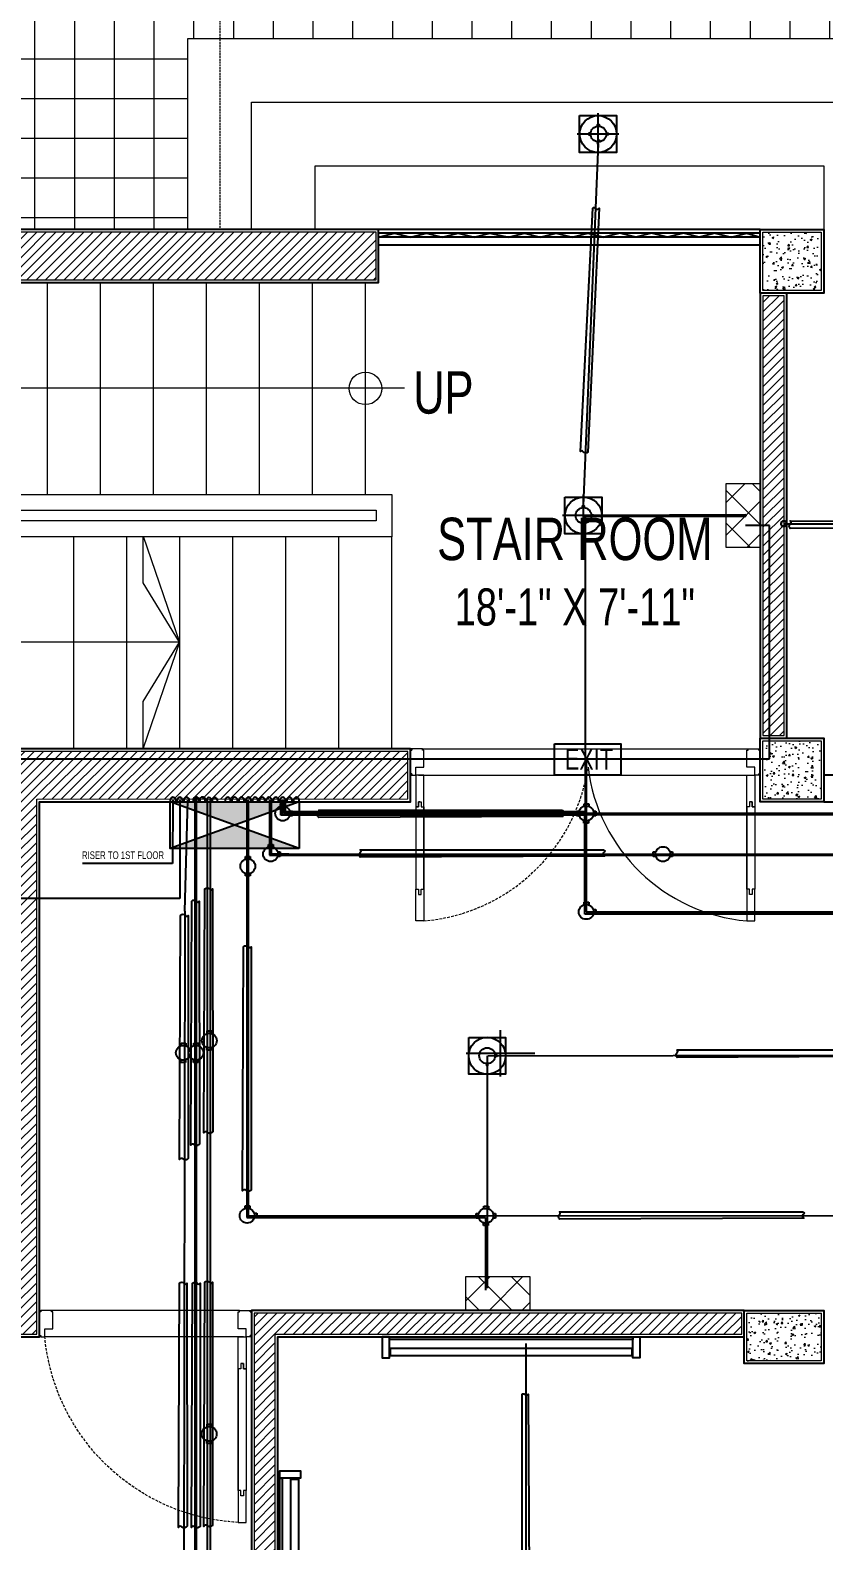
# Model space of a CAD drawing. Header units: inches. Extents: x 112 to 4169, y -2569 to 841.
# Drawn here: x 319.4 to 469.1, y 347.9 to 633 of the extents above; entities that cross this region are included whole.
import ezdxf

# ---------------------------------------------------------------- set-up
doc = ezdxf.new("R2010")
doc.units = ezdxf.units.IN
doc.header["$MEASUREMENT"] = 0
doc.linetypes.add('DASH', pattern=[0.35, 0.25, -0.1])
doc.linetypes.add('DASHED', pattern=[0.75, 0.5, -0.25])
doc.layers.get('Defpoints').update_dxf_attribs({"lineweight": 0})
for name, color, linetype in [('Cables', 7, 'Continuous'), ('Lights', 7, 'Continuous'), ('Panels', 1, 'Continuous'), ('PVC Conduit and Circular Boxes', 7, 'Continuous'), ('Sockets', 7, 'Continuous'), ('wall 05', 253, 'Continuous')]:
    doc.layers.add(name, color=color, linetype=linetype)
for name, color, linetype, lineweight in [('COLUMN', 1, 'Continuous', 25), ('DOOR', 115, 'Continuous', 15), ('HACTH', 8, 'Continuous', 9), ('MARKER', 171, 'Continuous', 15), ('Plaster Line', 254, 'Continuous', 15), ('Porch', 90, 'Continuous', 15), ('railing', 232, 'Continuous', 15), ('Stair', 86, 'Continuous', 18), ('Switchboard', 30, 'Continuous', 13), ('Text', 252, 'Continuous', 15)]:
    doc.layers.add(name, color=color, linetype=linetype, lineweight=lineweight)
doc.styles.add('Swiss721', font='swisscl.ttf')
pattern_1 = [(50, (0, 0), (3.58630091, -0.313760675), [0.375, -4.125]), (355, (0, 0), (-0.69375667, 3.76096067), [0.3, -3.3]), (100.4514, (0.299, -0.026), (2.89254691, 3.44719771), [0.31870095, -3.50571056]), (46.1842, (0, 1), (5.33620524, -0.82759507), [0.5625, -6.1875]), (96.6356, (0.4447, 0.931), (4.67331353, 4.87058935), [0.47805144, -5.258565]), (351.1842, (0, 1), (4.67330973, 4.870593), [0.45, -4.95]), (21, (0.5, 0.75), (2.98453526, -2.01309445), [0.375, -4.125]), (326, (0.5, 0.75), (1.21657666, 3.62575023), [0.3, -3.3]), (71.4514, (0.7487, 0.5822), (4.20111314, 1.61265248), [0.31870095, -3.50571056]), (37.5, (0, 0), (0.060799277, 1.66446927), [0, -3.26, 0, -3.35, 0, -3.3125]), (7.5, (0, 0), (1.315347687, 1.97205856), [0, -1.91, 0, -3.185, 0, -1.2625]), (327.5, (-1.115, 0), (2.66911218, -0.112774359), [0, -1.25, 0, -3.9, 0, -5.175]), (317.5, (-1.615, 0), (2.915930847, 0.50052491), [0, -1.625, 0, -2.59, 0, -3.675])]
pattern_2 = [(45, (-121864.7342, -171118.0411), (-0.8838834765, 0.8838834765), [])]

# ---------------------------------------------------------------- blocks, each defined once
blk = doc.blocks.new('C 12X12')
at = {"layer": 'HACTH'}
h = blk.add_hatch(dxfattribs=at)
h.set_pattern_fill('AR-CONC', color=256, scale=0.5, style=0)
h.set_pattern_definition(pattern_1)
h.paths.add_polyline_path([(88279, -6819.5), (88279, -6808.5), (88268, -6808.5), (88268, -6819.5)])
at = {"layer": 'COLUMN'}
blk.add_lwpolyline([(88267.5, -6808), (88279.5, -6808), (88279.5, -6820), (88267.5, -6820)], close=True, dxfattribs=at)
at = {"layer": 'Plaster Line'}
blk.add_lwpolyline([(88268, -6808.5), (88279, -6808.5), (88279, -6819.5), (88268, -6819.5)], close=True, dxfattribs=at)
blk = doc.blocks.new('C10X15')
at = {"layer": 'HACTH'}
h = blk.add_hatch(dxfattribs=at)
h.set_pattern_fill('AR-CONC', color=256, scale=0.5, style=0)
h.set_pattern_definition(pattern_1)
h.paths.add_polyline_path([(88231.5, -6817.5), (88231.5, -6808.5), (88217.5, -6808.5), (88217.5, -6817.5)])
at = {"layer": 'COLUMN'}
blk.add_lwpolyline([(88217, -6808), (88232, -6808), (88232, -6818), (88217, -6818)], close=True, dxfattribs=at)
at = {"layer": 'Plaster Line'}
blk.add_lwpolyline([(88217.5, -6808.5), (88231.5, -6808.5), (88231.5, -6817.5), (88217.5, -6817.5)], close=True, dxfattribs=at)
blk = doc.blocks.new('A$C5AAA0143')
at = {"layer": 'Defpoints'}
for points in [[(-39.75, 5), (-40, 5), (-40, 4.75), (-39.75, 4.75)], [(0, 5), (-0.25, 5), (-0.25, 4.75), (0, 4.75)], [(-39.75, 0.25), (-40, 0.25), (-40, 0), (-39.75, 0)], [(0, 0.25), (-0.25, 0.25), (-0.25, 0), (0, 0)]]:
    blk.add_lwpolyline(points, close=True, dxfattribs=at)
at = {"layer": 'DOOR'}
for points in [[(-1.75, 10), (-2, 10), (-2, 11), (-2.5, 11), (-2.5, 5), (-1, 5), (-1, 11), (-1.5, 11), (-1.5, 10), (-1.75, 10), (-1.5, 10), (-1.5, 11), (-1, 11), (-1, 33.99), (-1.5, 33.99), (-1.5, 34.99), (-2, 34.99), (-2, 33.99), (-2.5, 33.99), (-2.5, 11), (-2.5, 39.99), (-1, 39.99), (-1, 33.99)], [(-39, 5), (-39, 3.5), (-37.5, 3.5), (-37.5, 0.25), (-37.75, 0.25), (-37.75, 0), (-39.75, 0), (-39.75, 0.25), (-40, 0.25), (-40, 4.75), (-39.75, 4.75), (-39.75, 5), (-39, 5)], [(-1, 5), (-1, 3.5), (-2.5, 3.5), (-2.5, 0.25), (-2.25, 0.25), (-2.25, 0), (-0.25, 0), (-0.25, 0.25), (0, 0.25), (0, 4.75), (-0.25, 4.75), (-0.25, 5), (-1, 5)]]:
    blk.add_lwpolyline(points, dxfattribs=at)
at = {"layer": 'DOOR', "linetype": 'DASHED', "lineweight": 0}
blk.add_arc((-0.49, 1.36), 38.68, 92.9729, 174.603, dxfattribs=at)
at = {"layer": 'HACTH', "lineweight": 0, "ltscale": 10}
for p, q in [((-1.5, 5), (-39, 5)), ((-2.25, 0), (-37.75, 0))]:
    blk.add_line(p, q, dxfattribs=at)
blk = doc.blocks.new('A$C63C712C3')
at = {"ltscale": 2}
for p, q in [((39.8, 42), (33.8, 42)), ((39.8, 15.9), (33.8, 15.9)), ((1230.6, 42), (1236.6, 42)), ((1230.6, 15.9), (1236.6, 15.9))]:
    blk.add_line(p, q, dxfattribs=at)
for points in [[(35.5, 102.6), (0, 102.6), (0, 0), (35.5, 0)], [(35.5, 102.6), (1235.5, 102.6), (1235.5, 90.2), (35.5, 90.2)], [(1235.5, 102.6), (1270.9, 102.6), (1270.9, 0), (1235.5, 0)], [(39.8, 47.6), (1230.6, 47.6), (1230.6, 10.1), (39.8, 10.1)]]:
    blk.add_lwpolyline(points, close=True, dxfattribs=at)

msp = doc.modelspace()

# ---------------------------------------------------------------- hatches: boundary and pattern name
at = {"layer": 'HACTH', "ltscale": 10}
h = msp.add_hatch(dxfattribs=at)
h.set_pattern_fill('ANSI37', color=256, scale=60, angle=45, style=0)
h.set_pattern_definition([(90, (-138384.7415, -171144.917), (-7.5, 1e-15), []), (180, (-138384.7415, -171144.917), (-1e-15, -7.5), [])])
h.paths.add_polyline_path([(894.13, 650.37), (839.12, 650.37), (170.12, 650.37), (170.12, 595.36), (230.12, 595.36), (242.12, 595.36), (349.12, 595.36), (349.12, 631.37), (493.12, 631.37), (493.12, 595.36), (499.12, 595.36), (499.12, 613.36), (569.12, 613.36), (569.12, 595.36), (593.12, 595.36), (593.12, 613.36), (663.12, 613.36), (663.12, 595.36), (673.12, 595.36), (728.12, 595.36), (728.12, 613.36), (798.12, 613.36), (798.12, 595.36), (827.12, 595.36), (839.12, 595.36), (839.12, 583.36), (839.12, 576.36), (857.12, 576.36), (857.12, 506.36), (839.12, 506.36), (839.12, 480.36), (857.12, 480.36), (857.12, 415.36), (875.13, 415.36), (875.13, 315.36), (839.12, 315.36), (839.12, 301.36), (839.12, 241.36), (894.13, 241.36)])
h.paths.add_polyline_path([(230.12, 576.37), (230.12, 583.36), (230.12, 590.36), (170.12, 590.36), (170.12, 391.36), (230.12, 391.36), (230.12, 421.37), (212.12, 421.37), (194.11, 421.37), (194.11, 523.37), (230.12, 523.37)], flags=17)
at = {"layer": 'HACTH'}
h = msp.add_hatch(dxfattribs=at)
h.set_pattern_fill('ANSI31', color=256, scale=10, style=0)
h.set_pattern_definition(pattern_2)
h.paths.add_polyline_path([(384.62, 585.87), (384.62, 594.86), (242.62, 594.86), (242.62, 585.87)])
h = msp.add_hatch(dxfattribs=at)
h.set_pattern_fill('ANSI31', color=256, scale=10, style=0)
h.set_pattern_definition(pattern_2)
h.paths.add_polyline_path([(461.62, 541.83), (461.62, 582.86), (457.62, 582.86), (457.62, 499.87), (461.62, 499.87), (461.62, 537.83)])
h = msp.add_hatch(dxfattribs=at)
h.set_pattern_fill('ANSI31', color=256, scale=10, style=0)
h.set_pattern_definition([(45, (-121864.4842, -171118.0411), (-0.8838834765, 0.8838834765), [])])
h.paths.add_polyline_path([(242.62, 496.87), (242.62, 487.87), (316.62, 488), (316.62, 445.86), (260.62, 445.86), (260.62, 441.86), (316.62, 441.86), (316.62, 390.86), (242.62, 390.86), (242.62, 386.86), (320.62, 386.86), (320.62, 390.86), (320.62, 487.82), (390.62, 487.94), (390.62, 496.87)])
h = msp.add_hatch(dxfattribs=at)
h.set_pattern_fill('ANSI31', color=256, scale=10, style=0)
h.set_pattern_definition(pattern_2)
h.paths.add_polyline_path([(365.62, 215.86), (365.62, 386.86), (453.62, 386.86), (453.62, 390.86), (361.62, 390.86), (361.62, 215.86), (334.62, 215.86), (334.62, 211.86), (386.62, 211.86), (386.62, 215.86), (366.12, 215.86)])
at = {"layer": 'Panels'}
h = msp.add_hatch(color=256, dxfattribs=at)
h.dxf.hatch_style = 1
h.paths.add_polyline_path([(357.95, 482.95), (345.78, 478.53), (370.12, 478.53)])
h.paths.add_polyline_path([(345.78, 487.37), (357.95, 482.95), (370.12, 487.37)])
at = {"layer": 'Switchboard'}
h = msp.add_hatch(dxfattribs=at)
h.set_pattern_fill('ANSI37', color=256, scale=35, angle=90)
h.set_pattern_definition([(135, (903.502, 272.7395), (-3.093592, -3.093592), []), (225, (903.502, 272.7395), (3.093592, -3.093592), [])])
h.paths.add_polyline_path([(457.12, 547.4), (450.71, 547.4), (450.71, 535.34), (457.12, 535.34)])
h = msp.add_hatch(dxfattribs=at)
h.set_pattern_fill('ANSI37', color=256, scale=35)
h.set_pattern_definition([(45, (138.9873, -55.022), (-3.093592, 3.093592), []), (135, (138.9873, -55.022), (-3.093592, -3.093592), [])])
h.paths.add_polyline_path([(413.65, 391.36), (413.65, 397.77), (401.59, 397.77), (401.59, 391.36)])

# ---------------------------------------------------------------- linework, layer by layer
for p, q in [((457.12, 595.37), (385.12, 595.37)), ((457.12, 594.67), (385.12, 594.67)), ((385.12, 593.92), (388.12, 594.67)), ((457.12, 593.92), (385.12, 593.92)), ((388.12, 594.67), (391.12, 593.92)), ((391.12, 593.92), (394.12, 594.67)), ((394.12, 594.67), (397.12, 593.92)), ((397.12, 593.92), (400.12, 594.67)), ((400.12, 594.67), (403.12, 593.92)), ((403.12, 593.92), (406.12, 594.67)), ((406.12, 594.67), (409.62, 593.92)), ((409.62, 593.92), (412.62, 594.67)), ((412.62, 594.67), (415.62, 593.92)), ((415.62, 593.92), (418.62, 594.67)), ((418.62, 594.67), (421.62, 593.92)), ((421.62, 593.92), (424.62, 594.67)), ((424.62, 594.67), (427.62, 593.92)), ((430.62, 594.67), (427.62, 593.92)), ((433.62, 593.92), (430.62, 594.67)), ((436.62, 594.67), (433.62, 593.92)), ((439.62, 593.92), (436.62, 594.67)), ((442.62, 594.67), (439.62, 593.92)), ((445.62, 593.92), (442.62, 594.67)), ((448.62, 594.67), (445.62, 593.92)), ((448.62, 594.67), (451.62, 593.92)), ((451.62, 593.92), (454.62, 594.67)), ((454.62, 594.67), (457.12, 593.92)), ((457.12, 592.41), (385.12, 592.41)), ((346.3, 487.68), (346.24, 475.68)), ((346.24, 475.68), (329.23, 475.68))]:
    msp.add_line(p, q)
for points in [[(425.1, 613.5), (424.76, 613.5), (424.77, 613.2), (425.11, 613.21)], [(426.44, 614.86), (426.44, 615.19), (426.74, 615.19), (426.74, 614.86)], [(428.08, 613.5), (428.41, 613.5), (428.41, 613.2), (428.07, 613.21)], [(426.44, 611.89), (426.41, 611.49), (426.79, 612.18), (426.74, 611.89)], [(423.61, 542.86), (423.61, 543.2), (423.91, 543.2), (423.91, 542.86)], [(423.61, 539.89), (423.61, 539.55), (423.91, 539.55), (423.91, 539.89)], [(425.24, 541.51), (425.58, 541.5), (425.58, 541.21), (425.24, 541.21)], [(407.08, 439.56), (407.42, 439.56), (407.41, 439.26), (407.07, 439.27)], [(405.44, 437.94), (405.44, 437.6), (405.74, 437.6), (405.74, 437.94)]]:
    msp.add_lwpolyline(points)
at = {"color": 4}
msp.add_lwpolyline([(418.33, 498.28), (430.8, 498.28), (430.8, 492.37), (418.33, 492.37)], close=True, dxfattribs=at)
for centre in [(426.59, 613.37), (423.76, 541.37), (405.59, 439.43)]:
    msp.add_circle(centre, 1.49)
at = {"lineweight": 30}
msp.add_circle((461.59, 539.83), 0.527, dxfattribs=at)
at = {"layer": 'Cables', "color": 3}
for p, q in [((423.76, 543.2), (426.59, 611.55)), ((454.39, 541.51), (425.58, 541.37)), ((458.86, 539.49), (454.32, 539.49)), ((458.86, 495.44), (458.86, 539.49)), ((461.59, 539.83), (519.05, 539.83)), ((252.27, 495.44), (458.86, 495.44)), ((405.59, 439.43), (405.59, 395.58)), ((405.75, 439.4), (646.59, 439.82)), ((412.94, 324.24), (412.94, 385.15))]:
    msp.add_line(p, q, dxfattribs=at)
at = {"layer": 'Cables', "color": 1}
for p, q in [((424.14, 485.54), (424.14, 541.25)), ((424.14, 541.25), (454.39, 541.25)), ((454.39, 541.51), (454.39, 541.25)), ((347.59, 487.68), (347.59, 469.11)), ((348.53, 466.68), (349.1, 487.68)), ((350.46, 488.15), (350.46, 257.93)), ((360.23, 487.68), (360.23, 408.9)), ((360.52, 487.68), (360.52, 409.25)), ((364.54, 487.68), (364.54, 477.31)), ((366.92, 484.96), (366.92, 487.68)), ((367.19, 485.23), (367.19, 487.68)), ((367.5, 487.68), (367.5, 485.54)), ((366.92, 484.96), (488.08, 484.96)), ((367.19, 485.23), (487.73, 485.23)), ((367.5, 485.54), (424.14, 485.54)), ((364.54, 477.31), (367.75, 477.31)), ((367.75, 477.31), (759.04, 477.31)), ((347.59, 469.11), (274.02, 469.11)), ((348.53, 466.68), (348.37, 337.27)), ((360.23, 408.9), (405.31, 408.89)), ((360.52, 409.25), (601.74, 409.23)), ((405.31, 408.89), (405.31, 395.19))]:
    msp.add_line(p, q, dxfattribs=at)
at = {"layer": 'Cables', "color": 6}
for p, q in [((424.28, 495.44), (424.28, 466.58)), ((350.66, 488.15), (350.66, 258.14)), ((366.66, 484.83), (366.66, 487.66)), ((367.36, 487.68), (367.36, 485.43)), ((424.01, 484.83), (366.66, 484.83)), ((367.36, 485.43), (424.28, 485.43)), ((424.01, 466.17), (424.01, 484.83)), ((491.94, 466.17), (424.01, 466.17)), ((424.28, 466.58), (566.09, 466.58))]:
    msp.add_line(p, q, dxfattribs=at)
at = {"layer": 'Cables', "color": 142}
for p, q in [((352.77, 487.88), (352.77, 234.72)), ((353.3, 487.88), (353.3, 235.06)), ((364.91, 477.47), (364.91, 487.6)), ((368.2, 477.47), (364.91, 477.47)), ((368.2, 477.47), (759.18, 477.47))]:
    msp.add_line(p, q, dxfattribs=at)
at = {"layer": 'Defpoints'}
for points in [[(391.12, 497.12), (391.37, 497.12), (391.37, 497.37), (391.12, 497.37)], [(457.12, 497.12), (456.87, 497.12), (456.87, 497.37), (457.12, 497.37)], [(391.12, 492.37), (391.37, 492.37), (391.37, 492.62), (391.12, 492.62)], [(457.12, 492.37), (456.87, 492.37), (456.87, 492.62), (457.12, 492.62)]]:
    msp.add_lwpolyline(points, close=True, dxfattribs=at)
at = {"layer": 'DOOR'}
for points in [[(392.12, 492.37), (392.12, 493.87), (393.62, 493.87), (393.62, 497.12), (393.37, 497.12), (393.37, 497.37), (391.37, 497.37), (391.37, 497.12), (391.12, 497.12), (391.12, 492.62), (391.37, 492.62), (391.37, 492.37), (392.12, 492.37)], [(456.12, 492.37), (456.12, 493.87), (454.62, 493.87), (454.62, 497.12), (454.87, 497.12), (454.87, 497.37), (456.87, 497.37), (456.87, 497.12), (457.12, 497.12), (457.12, 492.62), (456.87, 492.62), (456.87, 492.37), (456.12, 492.37)], [(392.87, 487.37), (393.12, 487.37), (393.12, 486.37), (393.62, 486.37), (393.62, 492.37), (392.12, 492.37), (392.12, 486.37), (392.62, 486.37), (392.62, 487.37), (392.87, 487.37), (392.62, 487.37), (392.62, 486.37), (392.12, 486.37), (392.12, 470.87), (392.62, 470.87), (392.62, 469.87), (393.12, 469.87), (393.12, 470.87), (393.62, 470.87), (393.62, 486.37), (393.62, 464.87), (392.12, 464.87), (392.12, 470.87)], [(455.37, 487.37), (455.12, 487.37), (455.12, 486.37), (454.62, 486.37), (454.62, 492.37), (456.12, 492.37), (456.12, 486.37), (455.62, 486.37), (455.62, 487.37), (455.37, 487.37), (455.62, 487.37), (455.62, 486.37), (456.12, 486.37), (456.12, 470.87), (455.62, 470.87), (455.62, 469.87), (455.12, 469.87), (455.12, 470.87), (454.62, 470.87), (454.62, 486.37), (454.62, 464.87), (456.12, 464.87), (456.12, 470.87)]]:
    msp.add_lwpolyline(points, dxfattribs=at)
at = {"layer": 'DOOR', "linetype": 'DASHED'}
msp.add_arc((390.83, 498.93), 34.17, 274.685, 351.4967, dxfattribs=at)
at = {"layer": 'DOOR'}
msp.add_arc((457.51, 497.88), 33.13, 186.9481, 264.9939, dxfattribs=at)
at = {"layer": 'HACTH', "ltscale": 10}
for p, q in [((393.37, 497.37), (454.87, 497.37)), ((392.62, 492.37), (454.62, 492.37))]:
    msp.add_line(p, q, dxfattribs=at)
at = {"layer": 'Lights', "color": 40}
for p, q in [((426.53, 609.43), (426.53, 617.31)), ((430.47, 613.37), (422.59, 613.37)), ((423.76, 537.43), (423.76, 545.31)), ((427.7, 541.37), (419.82, 541.37)), ((408.12, 435.49), (408.12, 444.26)), ((414.58, 439.88), (401.65, 439.88))]:
    msp.add_line(p, q, dxfattribs=at)
at = {"layer": 'Lights'}
for points in [[(423.05, 616.85), (430.01, 616.85), (430.01, 609.89), (423.05, 609.89)], [(420.28, 544.85), (427.23, 544.85), (427.23, 537.9), (420.28, 537.9)], [(402.11, 442.9), (409.07, 442.9), (409.07, 435.95), (402.11, 435.95)]]:
    msp.add_lwpolyline(points, close=True, dxfattribs=at)
for centre in [(426.53, 613.37), (423.76, 541.37), (405.59, 439.43)]:
    msp.add_circle(centre, 3.48, dxfattribs=at)
at = {"layer": 'MARKER'}
msp.add_lwpolyline([(347.56, 517.47), (340.67, 528.65), (340.67, 537.47), (347.56, 517.47), (340.67, 497.47), (340.67, 506.29), (347.56, 517.47), (266.91, 517.47), (266.91, 565.47), (390, 565.47)], dxfattribs=at)
msp.add_circle((382.62, 565.37), 3.07, dxfattribs=at)
at = {"layer": 'Panels'}
for p, q in [((370.12, 478.53), (345.78, 487.37)), ((370.12, 487.37), (345.78, 478.53))]:
    msp.add_line(p, q, dxfattribs=at)
for points in [[(346.82, 487.37), (346.82, 487.68, 1), (345.78, 487.68), (345.78, 487.37)], [(348.11, 487.37), (348.11, 487.68, 1), (347.07, 487.68), (347.07, 487.37)], [(349.39, 487.37), (349.39, 487.68, 1), (348.36, 487.68), (348.36, 487.37)], [(351.17, 487.42), (351.17, 487.72, 1), (350.14, 487.72), (350.14, 487.42)], [(352.39, 487.42), (352.39, 487.72, 1), (351.36, 487.72), (351.36, 487.42)], [(353.61, 487.33), (353.61, 487.63, 1), (352.58, 487.63), (352.58, 487.33)], [(354.71, 487.34), (354.71, 487.64, 1), (353.68, 487.64), (353.68, 487.34)], [(357.17, 487.37), (357.17, 487.68, 1), (356.14, 487.68), (356.14, 487.37)], [(358.46, 487.37), (358.46, 487.68, 1), (357.43, 487.68), (357.43, 487.37)], [(359.76, 487.37), (359.76, 487.68, 1), (358.73, 487.68), (358.73, 487.37)], [(361.06, 487.37), (361.06, 487.68, 1), (360.03, 487.68), (360.03, 487.37)], [(362.35, 487.37), (362.35, 487.68, 1), (361.32, 487.68), (361.32, 487.37)], [(363.65, 487.37), (363.65, 487.68, 1), (362.62, 487.68), (362.62, 487.37)], [(364.94, 487.37), (364.94, 487.68, 1), (363.9, 487.68), (363.9, 487.37)], [(366.24, 487.37), (366.24, 487.68, 1), (365.2, 487.68), (365.2, 487.37)], [(367.53, 487.37), (367.53, 487.68, 1), (366.49, 487.68), (366.49, 487.37)], [(368.8, 487.37), (368.8, 487.68, 1), (367.76, 487.68), (367.76, 487.37)], [(370.12, 487.37), (370.12, 487.68, 1), (369.08, 487.68), (369.08, 487.37)]]:
    msp.add_lwpolyline(points, format="xyb", dxfattribs=at)
msp.add_lwpolyline([(370.12, 478.53), (345.78, 478.53), (345.78, 487.37), (370.12, 487.37)], close=True, dxfattribs=at)
at = {"layer": 'Plaster Line'}
for points in [[(384.62, 594.86), (242.62, 594.86), (242.62, 585.87), (384.62, 585.87)], [(461.62, 582.86), (457.62, 582.86), (457.62, 499.87), (461.62, 499.87), (461.62, 537.83), (461.62, 537.83), (461.62, 541.83), (461.62, 541.83)]]:
    msp.add_lwpolyline(points, close=True, dxfattribs=at)
for points in [[(316.62, 441.86), (316.62, 390.86), (242.62, 390.86), (242.62, 386.86), (320.62, 386.86), (320.62, 390.86), (320.62, 390.86), (320.62, 487.82), (390.62, 487.94), (390.62, 496.87), (242.62, 496.87), (242.62, 487.87), (316.62, 488), (316.62, 445.86)], [(365.62, 215.86), (365.62, 386.86), (453.62, 386.86), (453.62, 390.86), (361.62, 390.86), (361.62, 215.86)]]:
    msp.add_lwpolyline(points, dxfattribs=at)
at = {"layer": 'Porch', "linetype": 'DASH', "ltscale": 1.5}
msp.add_lwpolyline([(487.62, 595.36), (487.62, 665.37), (355.12, 665.37), (355.12, 595.36)], dxfattribs=at)
at = {"layer": 'PVC Conduit and Circular Boxes'}
for p, q in [((366.62, 486.5), (366.62, 486.99)), ((366.62, 486.99), (367.49, 486.99)), ((367.49, 486.99), (367.49, 486.47)), ((368.34, 485.59), (368.84, 485.59)), ((368.84, 484.72), (368.34, 484.72)), ((368.84, 485.59), (368.84, 484.72)), ((422.46, 484.72), (422.46, 485.59)), ((422.46, 485.59), (422.95, 485.59)), ((422.95, 484.72), (422.46, 484.72)), ((423.88, 486.5), (423.88, 486.99)), ((423.88, 486.99), (424.76, 486.99)), ((424.76, 486.99), (424.76, 486.47)), ((425.61, 485.59), (426.11, 485.59)), ((426.11, 484.72), (425.61, 484.72)), ((426.11, 485.59), (426.11, 484.72)), ((423.84, 483.33), (423.84, 483.82)), ((424.72, 483.33), (423.84, 483.33)), ((424.72, 483.82), (424.72, 483.33)), ((364.33, 478.82), (364.33, 479.31)), ((364.33, 479.31), (365.2, 479.31)), ((365.2, 479.31), (365.2, 478.79)), ((360.02, 476.54), (360.02, 477.03)), ((360.02, 477.03), (360.89, 477.03)), ((360.89, 477.03), (360.89, 476.52)), ((366.06, 477.91), (366.55, 477.91)), ((366.55, 477.04), (366.06, 477.04)), ((366.55, 477.91), (366.55, 477.04)), ((436.92, 477.04), (436.92, 477.91)), ((436.92, 477.91), (437.42, 477.91)), ((437.42, 477.04), (436.92, 477.04)), ((440.08, 477.91), (440.57, 477.91)), ((440.57, 477.04), (440.08, 477.04)), ((440.57, 477.91), (440.57, 477.04)), ((359.98, 473.37), (359.98, 473.86)), ((360.85, 473.37), (359.98, 473.37)), ((360.85, 473.86), (360.85, 473.37)), ((423.88, 467.93), (423.88, 468.42)), ((423.88, 468.42), (424.76, 468.42)), ((424.76, 468.42), (424.76, 467.9)), ((425.61, 467.02), (426.11, 467.02)), ((426.11, 466.15), (425.61, 466.15)), ((426.11, 467.02), (426.11, 466.15)), ((352.75, 443.63), (352.75, 444.13)), ((352.75, 444.13), (353.62, 444.13)), ((353.62, 444.13), (353.62, 443.62)), ((347.84, 441.32), (347.84, 441.81)), ((347.84, 441.81), (348.71, 441.81)), ((348.71, 441.81), (348.71, 441.3)), ((350.24, 441.32), (350.24, 441.81)), ((350.24, 441.81), (351.11, 441.81)), ((351.11, 441.81), (351.12, 441.3)), ((352.7, 440.46), (352.7, 440.96)), ((353.58, 440.46), (352.7, 440.46)), ((353.58, 440.96), (353.58, 440.46)), ((347.79, 438.15), (347.79, 438.64)), ((348.67, 438.15), (347.79, 438.15)), ((348.67, 438.64), (348.67, 438.15)), ((350.2, 438.15), (350.2, 438.64)), ((351.07, 438.15), (350.2, 438.15)), ((351.07, 438.64), (351.07, 438.15)), ((359.91, 410.59), (359.91, 411.09)), ((359.91, 411.09), (360.78, 411.09)), ((360.78, 411.09), (360.78, 410.57)), ((404.95, 410.58), (404.95, 411.07)), ((404.95, 411.07), (405.83, 411.07)), ((405.83, 411.07), (405.83, 410.55)), ((361.63, 409.69), (362.13, 409.69)), ((362.13, 408.81), (361.63, 408.81)), ((362.13, 409.69), (362.13, 408.81)), ((403.53, 408.8), (403.53, 409.67)), ((403.53, 409.67), (404.02, 409.67)), ((404.02, 408.8), (403.53, 408.8)), ((404.91, 407.41), (404.91, 407.9)), ((405.79, 407.9), (405.79, 407.41)), ((406.68, 409.67), (407.18, 409.67)), ((407.18, 408.8), (406.68, 408.8)), ((407.18, 409.67), (407.18, 408.8)), ((405.79, 407.41), (404.91, 407.41)), ((352.74, 369.41), (352.74, 369.9)), ((352.74, 369.9), (353.61, 369.9)), ((353.61, 369.9), (353.61, 369.39)), ((352.69, 366.24), (352.69, 366.73)), ((353.57, 366.24), (352.69, 366.24)), ((353.57, 366.73), (353.57, 366.24))]:
    msp.add_line(p, q, dxfattribs=at)
for points in [[(425.53, 599.38, -0.56347), (426.04, 599.35, 0.571886), (426.71, 599.39), (424.6, 553.36, -0.456322), (423.71, 553.41, 0.605884), (423.19, 553.44)], [(508.77, 540.34, -0.56347), (508.77, 539.83, 0.571886), (508.84, 539.17), (462.77, 538.94, -0.456322), (462.77, 539.83, 0.605884), (462.77, 540.36)], [(419.8, 485.78, -0.56347), (419.8, 485.27, 0.571886), (419.88, 484.6), (373.8, 484.38, -0.456322), (373.8, 485.27, 0.605884), (373.8, 485.79)], [(427.63, 478.28, -0.56347), (427.63, 477.77, 0.571886), (427.71, 477.11), (381.63, 476.88, -0.456322), (381.63, 477.77, 0.605884), (381.63, 478.3)], [(353.8, 425.06, -0.424763), (352.82, 424.92, 0.571886), (352.15, 424.85), (352.34, 470.93, -0.456322), (353.24, 470.91, 0.605884), (353.76, 470.91)], [(351.29, 422.74, -0.424763), (350.32, 422.6, 0.571886), (349.65, 422.53), (349.84, 468.61, -0.456322), (350.73, 468.6, 0.605884), (351.26, 468.59)], [(349.2, 420.05, -0.424763), (348.23, 419.91, 0.571886), (347.56, 419.84), (347.75, 465.92, -0.456322), (348.64, 465.91, 0.605884), (349.16, 465.9)], [(361.09, 414.13, -0.424763), (360.12, 413.99, 0.571886), (359.45, 413.92), (359.64, 460, -0.456322), (360.53, 459.99, 0.605884), (361.06, 459.98)], [(487.42, 440.52, -0.56347), (487.42, 440.01, 0.571886), (487.5, 439.34), (441.42, 439.12, -0.456322), (441.42, 440.01, 0.605884), (441.42, 440.54)], [(465.24, 409.97, -0.56347), (465.24, 409.46, 0.571886), (465.32, 408.79), (419.24, 408.57, -0.456322), (419.24, 409.46, 0.605884), (419.24, 409.98)], [(348.97, 350.63, -0.424763), (348, 350.48, 0.571886), (347.33, 350.42), (347.52, 396.49, -0.456322), (348.41, 396.48, 0.605884), (348.94, 396.48)], [(351.46, 350.63, -0.424763), (350.49, 350.48, 0.571886), (349.82, 350.42), (350.01, 396.49, -0.456322), (350.9, 396.48, 0.605884), (351.42, 396.48)], [(353.79, 350.83, -0.424763), (352.81, 350.69, 0.571886), (352.15, 350.62), (352.33, 396.7, -0.456322), (353.23, 396.69, 0.605884), (353.75, 396.68)], [(412.18, 375.49, -0.56347), (412.69, 375.49, 0.571886), (413.36, 375.57), (413.58, 329.49, -0.456322), (412.69, 329.49, 0.605884), (412.17, 329.49)]]:
    msp.add_lwpolyline(points, format="xyb", close=True, dxfattribs=at)
for centre in [(367.01, 485.15), (424.28, 485.15), (360.43, 475.2), (364.72, 477.47), (438.75, 477.47), (424.28, 466.58), (353.16, 442.3), (348.25, 439.98), (350.66, 439.98), (360.3, 409.25), (405.35, 409.23), (353.15, 368.07)]:
    msp.add_circle(centre, 1.4, dxfattribs=at)
at = {"layer": 'railing'}
for points in [[(282.62, 545.37), (387.62, 545.37), (387.62, 537.37), (282.62, 537.37)], [(285.62, 542.37), (384.62, 542.37), (384.62, 540.37), (285.62, 540.37)]]:
    msp.add_lwpolyline(points, close=True, dxfattribs=at)
at = {"layer": 'Stair'}
for p, q in [((322.62, 545.37), (322.62, 585.37)), ((332.62, 545.37), (332.62, 585.37)), ((342.62, 545.37), (342.62, 585.37)), ((352.62, 545.37), (352.62, 585.37)), ((362.62, 545.37), (362.62, 585.37)), ((372.62, 545.37), (372.62, 585.37)), ((382.62, 545.37), (382.62, 585.37)), ((327.62, 497.37), (327.62, 537.37)), ((337.62, 497.37), (337.62, 537.37)), ((347.62, 497.37), (347.62, 537.37)), ((357.62, 497.37), (357.62, 537.37)), ((367.62, 497.37), (367.62, 537.37)), ((377.62, 497.37), (377.62, 537.37)), ((387.62, 497.37), (387.62, 537.37))]:
    msp.add_line(p, q, dxfattribs=at)
at = {"layer": 'Stair', "linetype": 'Continuous', "ltscale": 10}
for points in [[(349.12, 595.37), (349.12, 631.37), (493.12, 631.37), (493.12, 595.36)], [(361.12, 595.37), (361.12, 619.37), (481.12, 619.37), (481.12, 595.36)], [(373.12, 595.37), (373.12, 595.37), (373.12, 607.37), (469.12, 607.37), (469.12, 607.37), (469.12, 595.36)]]:
    msp.add_lwpolyline(points, dxfattribs=at)
at = {"layer": 'Switchboard'}
for points in [[(450.71, 535.34), (450.71, 547.4), (457.12, 547.4), (457.12, 535.34)], [(401.59, 397.77), (413.65, 397.77), (413.65, 391.36), (401.59, 391.36)]]:
    msp.add_lwpolyline(points, close=True, dxfattribs=at)
at = {"layer": 'wall 05'}
for points in [[(385.12, 595.36), (242.12, 595.36), (242.12, 585.37), (385.12, 585.37)], [(462.12, 583.36), (457.12, 583.36), (457.12, 499.37), (462.12, 499.37), (462.12, 537.33), (462.12, 537.33), (462.12, 542.33), (462.12, 542.33)], [(541.12, 492.37), (469.12, 492.37), (469.12, 487.37), (541.12, 487.37)]]:
    msp.add_lwpolyline(points, close=True, dxfattribs=at)
for points in [[(316.12, 441.36), (316.12, 391.36), (242.12, 391.36), (242.12, 386.36), (321.12, 386.36), (321.12, 391.36), (321.12, 391.36), (321.12, 487.37), (391.12, 487.37), (391.12, 497.37), (242.12, 497.37), (242.12, 487.37), (316.12, 487.37), (316.12, 446.36)], [(366.12, 216.36), (366.12, 216.36), (366.12, 386.36), (454.12, 386.36), (454.12, 391.36), (361.12, 391.36), (361.12, 216.36)]]:
    msp.add_lwpolyline(points, dxfattribs=at)

# ---------------------------------------------------------------- block references
at = {"layer": 'HACTH'}
for name, p in [('C 12X12', (-87810.38, 7403.36)), ('C 12X12', (-87810.38, 7307.37)), ('C10X15', (-87762.88, 7199.36))]:
    msp.add_blockref(name, p, dxfattribs=at)
at = {"layer": 'HACTH', "xscale": -1, "rotation": 180}
msp.add_blockref('A$C5AAA0143', (361.12, 391.36), dxfattribs=at)
at = {"layer": 'Lights', "lineweight": 0, "xscale": 0.03825769670308159, "yscale": 0.03825769671356965, "zscale": 0.03825769671681735}
msp.add_blockref('A$C63C712C3', (385.81, 382.44), dxfattribs=at)
at = {"layer": 'Lights', "lineweight": 0, "xscale": 0.03825769670308159, "yscale": 0.03825769671356965, "zscale": 0.03825769671681735, "rotation": 89.99999999999999}
msp.add_blockref('A$C63C712C3', (370.37, 312.47), dxfattribs=at)

# ---------------------------------------------------------------- texts
at = {"layer": 'Sockets', "style": 'Swiss721'}
msp.add_text('RISER TO 1ST FLOOR', height=1.4315, dxfattribs=at).set_placement((329.13, 476.56))
at = {"layer": 'Text', "char_height": 8, "attachment_point": 2, "style": 'Swiss721'}
for s, insert, width in [('UP', (397.33, 568.61), 12.7258), ('STAIR ROOM \\H7.0000;18\'-1" X 7\'-11" ', (422.13, 540.96), 62.6303)]:
    msp.add_mtext(s, dxfattribs=dict(at, insert=insert, width=width))
at = {"layer": 'Text', "color": 4, "insert": (424.79, 497.39), "char_height": 4, "width": 31.3151, "attachment_point": 2, "style": 'Swiss721'}
msp.add_mtext('EXIT ', dxfattribs=at)

doc.saveas('drawing.dxf')
